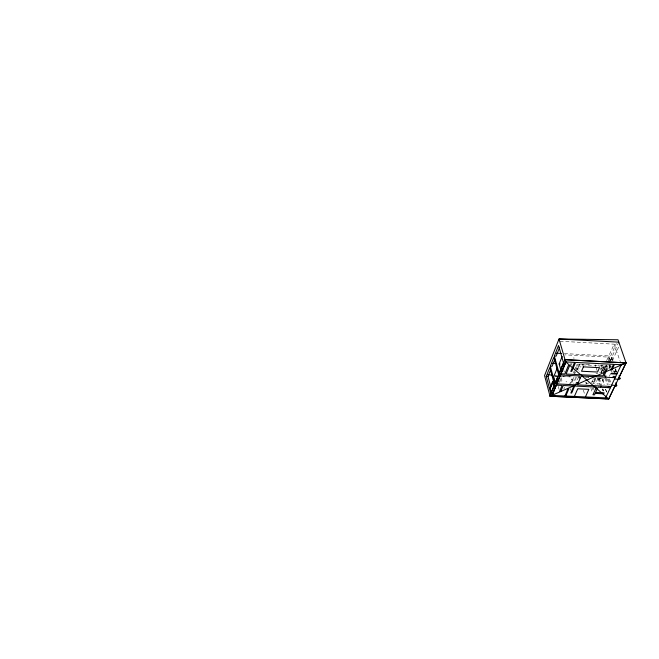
<?xml version="1.0" encoding="UTF-8"?>
<svg xmlns="http://www.w3.org/2000/svg" width="659" height="659" viewBox="0 0 659 659"><rect width="100%" height="100%" fill="white"/><g stroke="black" fill="none" stroke-linecap="round" stroke-linejoin="round"><path stroke-width="0.49" stroke-dasharray="3.29 2.47" d="M558.601 383.554L560.694 378.505M569.87 366.107L571.007 363.406M571.221 365.251L571.979 363.447M563.816 389.082L564.582 387.27M573.404 372.87L574.162 371.099M574.541 370.21L576.419 365.778L577.811 370.399M573.989 373.538L574.788 371.651M569.244 385.153L571.864 379.032L572.646 379.065L573.923 383.439M574.318 374.724L575.447 372.071M575.826 371.182L578.1 365.86L579.772 371.412M570.776 383.439L572.646 379.065M586.024 384.205L586.774 382.508L584.764 382.418M591.79 382.582L593.339 379.156M593.718 378.307L595.283 378.381L592.894 383.662L601.362 384.065M601.659 372.038L600.431 368.224L602.046 364.658M602.524 371.141L601.593 368.282L603.216 364.724M603.603 371.594L602.384 367.854L602.936 366.635L610.16 366.997L609.6 368.208L607.796 368.117M601.148 372.722L603.66 367.162L600.604 367.005M606.642 360.613L608.249 357.079L564.862 354.863M603.529 371.454L606.519 364.929M608.224 361.206L616.322 343.512M609.015 362.285L611.239 357.45L612.162 357.499L613.331 360.943M607.244 367.22L608.1 365.358M610.234 360.72L618.768 342.153M610.679 360.72L612.162 357.499M609.567 368.035L609.237 365.407L610.209 368.323M602.96 380.968L604.245 378.184M608.965 367.969L609.822 366.116M612.392 360.547L618.826 346.626M609.361 376.264L611.404 371.89M614.41 372.516L615.621 369.93L617.154 370.004L615.934 372.599M585.719 383.983L590.546 382.327M591.51 381.998L602.12 378.357L604.146 384.642M554.705 375.663L556.74 375.688M554.862 376.165L556.921 376.264M561.031 376.454L571.304 376.932M602.12 378.357L596.988 378.118L602.12 378.357L604.006 384.238M554.837 376.067L556.896 376.165M563.058 376.462L571.287 376.866M566.007 381.8L566.872 381.841M580.348 364.106L591.288 364.658M576.716 364.526L604.237 365.902L604.847 367.771M608.924 366.091L611.568 366.223M576.18 365.794L582.292 366.124M602.384 367.854L606.89 368.076M600.431 368.224L601.593 368.282M575.999 368.826L577.679 368.908L578.478 371.602M612.837 371.058L615.918 371.215M599.443 372.146L602.326 372.286M596 373.266L597.911 373.365M564.351 353.586L608.825 355.934L614.163 344.113L620.325 361.923M573.264 357.994L574.244 358.043M559.969 341.247L614.188 344.171M615.514 368.587L616.173 370.531M615.621 369.93L616.264 371.824M611.239 357.45L612.4 360.893M615.201 369.271L616.181 372.178M608.801 355.868L610.391 360.597M613.842 370.869L614.468 372.739M608.249 357.079L609.509 360.827M609.855 363.999L610.712 366.585M609.501 365.679L610.366 368.257M610.531 369.295L611.503 372.211M606.091 364.962L607.03 367.821M604.913 364.905L605.852 367.763M609.534 378.933L611.305 384.296M608.529 378.999L610.374 384.609M603.66 367.162L604.624 370.127M607.507 378.933L609.427 384.807M602.936 366.635L603.85 369.444M606.066 377.978L608.191 384.51M605.176 378.307L607.301 384.84M598.66 364.979L599.237 366.775M605.58 389.139L606.519 392.08M605.621 389.23L606.502 391.981M595.266 364.855L595.835 366.651M596.123 367.549L597.268 371.132M602.919 388.942L603.545 390.886M599.361 378.307L601.543 385.153M602.787 389.065L603.413 391.018M602.145 388.958L602.771 390.902M598.644 378.538L600.72 385.078M597.474 377.937L599.55 384.469M595.283 378.381L597.12 384.23M594.023 379.279L595.86 385.136M593.347 387.583L593.957 389.535M592.4 388.027L593.001 389.98M590.851 387.953L592.35 392.83M582.605 364.172L583.149 365.967M579.352 364.056L580.983 369.444M583.388 390.12L584.846 394.988M576.716 377.203L577.515 379.889M575.043 377.121L576.361 381.602M573.462 377.418L575.085 382.961M571.864 379.032L573.132 383.398M570.406 388.678L570.908 390.425M563.807 370.284L564.335 372.137M561.048 377.665L562.424 382.566M560.199 378.587L561.567 383.497M558.297 386.446L559.112 389.395M588.767 377.739L585.686 377.599L588.759 377.706"/><path stroke-width="0.99" d="M546.237 376.413L549.787 367.483L554.441 384.617L550.792 393.53L546.237 376.413L548 376.495L550.496 370.243M550.29 366.206L553.832 357.302L558.61 374.452L554.969 383.349L550.29 366.206L552.077 366.289L554.919 359.171M554.318 356.074L558.527 345.481L563.453 362.639L559.112 373.233L554.318 356.074L556.114 356.165L559.639 347.342M557.3 367.903L553.692 376.791L555.488 383.373L557.316 378.925M560.9 370.144L559.145 363.949L562.185 356.47M551.361 392.607L550.084 387.797L552.547 381.734L553.09 381.759L554.392 386.578M550.973 386.957L553.09 381.759M615.209 385.358L608.718 398.942L550.018 396.216L565.01 359.674L559.013 338.981L618.027 339.78L626.05 362.887L608.718 398.942L550.018 396.216L544.556 375.572L559.013 338.981L618.768 342.153M562.819 365.473L563.585 363.603M564.895 395.993L567.984 388.761L568.857 388.802L565.76 396.026M574.393 396.43L577.729 388.802L588.849 389.329L585.423 396.932M600.44 387.27L601.016 386.009M605.432 377.212L605.992 375.992L604.064 375.902L607.351 368.776L606.165 368.719L602.886 375.844L566.089 374.048L569.598 365.663L568.355 365.605L564.862 373.991L561.081 373.81M612.713 377.566L613.282 376.347L615.728 376.47M608.208 387.64L608.801 386.38M605.835 398.777L605.596 397.863L621.289 364.724L626.05 362.887L618.134 379.238M615.844 382.755L616.742 385.433L616.33 386.289L614.798 386.215M619.081 375.688L620.053 378.53L619.674 379.312L614.501 379.065M550.018 396.216L626.05 362.887L565.01 359.674L565.974 361.948L551.954 395.392L565.743 361.931L574.574 362.376L570.776 371.388L571.748 371.429L575.562 362.425L613.562 364.336L610.934 369.979L611.865 370.029L614.493 364.386L621.289 364.724M556.385 385.194L562.119 385.457L559.648 391.355L560.776 391.405L563.247 385.515L573.89 386.017L570.867 393.011L571.658 393.044L574.681 386.059L596.469 387.088L592.952 394.782L594.509 394.856L598.043 387.162L610.391 387.747M550.084 387.797L550.619 387.822M595.621 392.434L604.163 392.838L603.702 393.827L595.159 393.431M550.38 395.326L605.596 397.863M558.61 374.452L559.145 374.485L558.354 371.66M560.578 375.029L579.467 375.951L578.668 377.788L580.365 377.871M615.152 377.681L581.164 376.034L577.309 384.889L610.984 386.487M547.695 374.806L551.814 375.037M618.504 378.455L620.053 378.53M578.314 382.574L576.625 382.5L575.628 384.807L556.913 383.917M611.593 385.194L616.742 385.433M563.453 362.639L563.972 362.672M552.258 363.298L556.336 363.504M559.145 363.949L560.166 363.999M617.162 373.439L611.824 373.183L611.511 373.859L616.84 374.123M556.27 353.175L561.336 353.496M565.01 359.674L626.05 362.887M608.718 398.942L565.743 361.931L552.16 395.342M552.547 381.734L553.848 386.545M548 376.495L550.8 386.957M583.429 366.865L581.526 371.239L597.556 372.03L599.525 367.673L583.429 366.865"/></g></svg>
